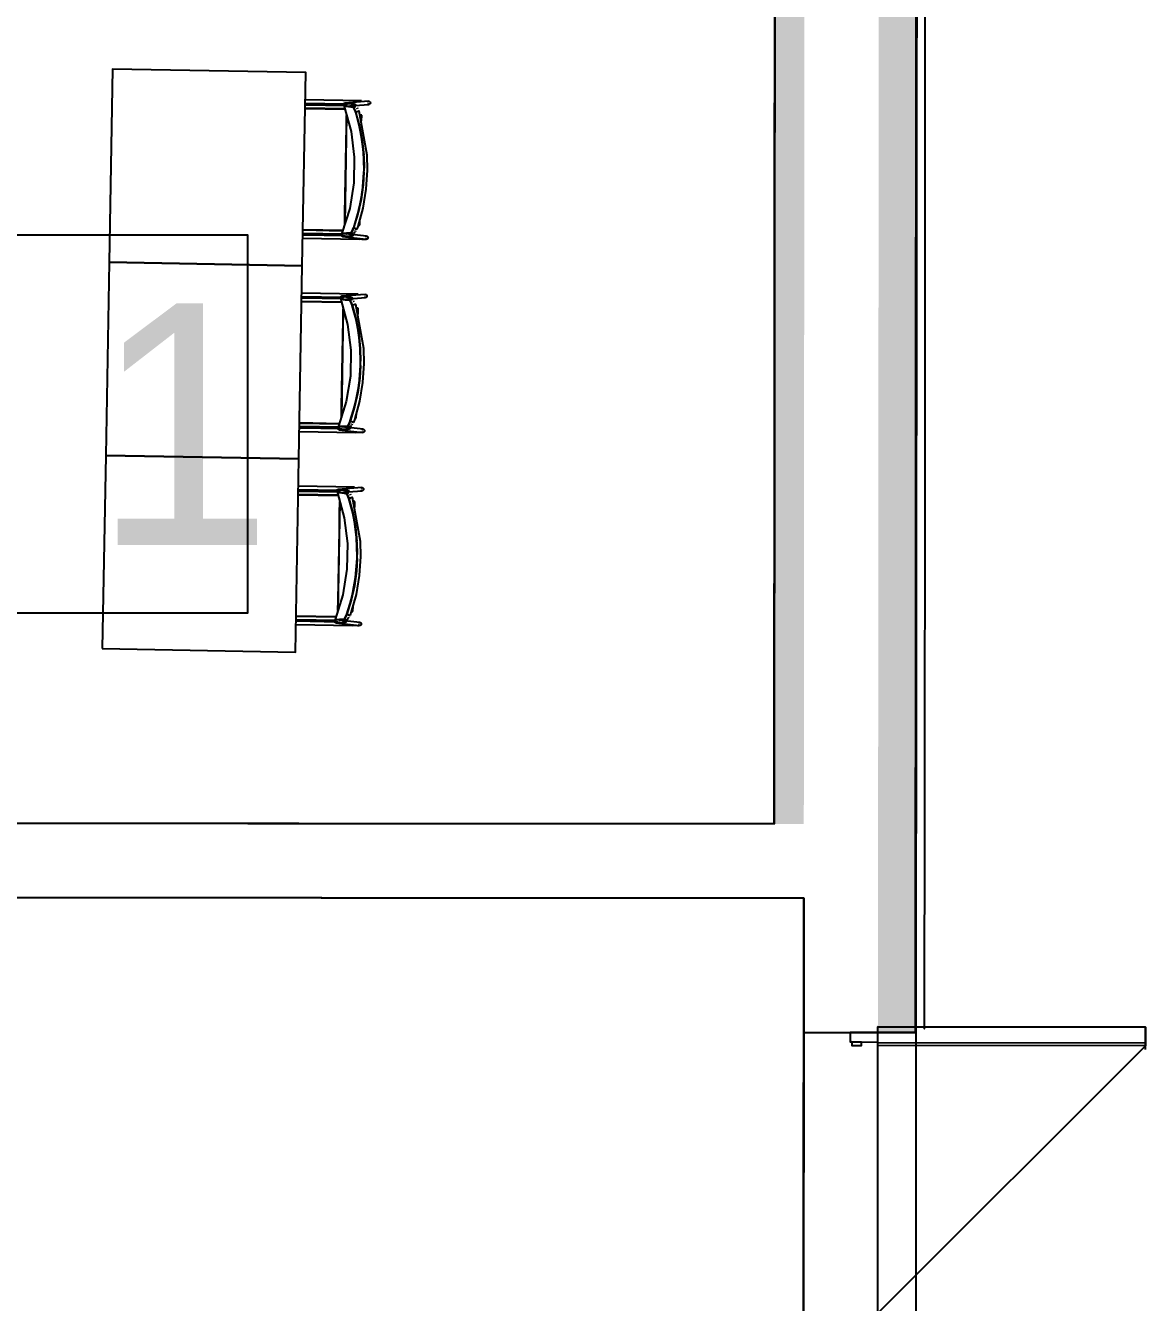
# Model space of a CAD drawing. Header units: metres. Extents: x 2.3 to 42.8, y 0.9 to 31.9.
# Drawn here: x 41.355 to 42.839, y 10.236 to 11.928 of the extents above; entities that cross this region are included whole.
import ezdxf

# ---------------------------------------------------------------- set-up
doc = ezdxf.new("R2010")
doc.units = ezdxf.units.M
for name, color, linetype in [('ARREDI', 9, 'Continuous'), ('PARETI_STRUTTURE', 7, 'Continuous'), ('PILASTRI_SETTI', 8, 'Continuous'), ('WAYFINDING_RIQUADRI', 7, 'Continuous'), ('WAYFINDING_TESTI', 7, 'Continuous')]:
    doc.layers.add(name, color=color, linetype=linetype)

msp = doc.modelspace()

# ---------------------------------------------------------------- linework, layer by layer
at = {"layer": 'ARREDI'}
for points in [[(42.5473, 12.2595), (42.5469, 11.8067), (42.5473, 11.8067), (42.5477, 12.2595)], [(41.4661, 11.6143), (41.722, 11.6098), (41.7265, 11.8657), (41.4706, 11.8702)], [(42.5469, 11.8067), (42.5466, 11.3539), (42.547, 11.3539), (42.5473, 11.8067)], [(41.4616, 11.3584), (41.7175, 11.3539), (41.722, 11.6098), (41.4661, 11.6143)], [(41.4571, 11.1025), (41.713, 11.098), (41.7175, 11.3539), (41.4616, 11.3584)], [(42.5466, 11.3539), (42.5463, 10.9011), (42.5466, 10.9011), (42.547, 11.3539)], [(42.5463, 10.9011), (42.546, 10.5992), (42.5464, 10.5992), (42.5466, 10.9011)]]:
    msp.add_lwpolyline(points, close=True, dxfattribs=at)
for points in [[(41.7777, 11.8212), (41.7771, 11.8217), (41.7767, 11.8223), (41.7766, 11.823), (41.7767, 11.8238), (41.777, 11.8245)], [(41.777, 11.8245), (41.7776, 11.825), (41.7783, 11.8252), (41.7785, 11.8253), (41.779, 11.8252), (41.7797, 11.825), (41.7803, 11.8245), (41.7807, 11.8239), (41.7809, 11.8231)], [(41.7892, 11.8233), (41.7898, 11.8238), (41.7905, 11.8241), (41.7911, 11.8241), (41.7912, 11.8241), (41.7918, 11.8239), (41.7919, 11.8238), (41.7925, 11.8234), (41.7928, 11.8227), (41.793, 11.822)], [(41.8004, 11.8272), (41.8004, 11.8277), (41.8004, 11.828), (41.8004, 11.828), (41.8004, 11.828)], [(41.8004, 11.8265), (41.8004, 11.8272)], [(41.8084, 11.8269), (41.809, 11.8274), (41.8097, 11.8277), (41.8099, 11.8277), (41.8104, 11.8277), (41.8111, 11.8274), (41.8117, 11.827), (41.8121, 11.8263), (41.8122, 11.8256), (41.8121, 11.8248), (41.8118, 11.8242)], [(41.8118, 11.8242), (41.8112, 11.8237), (41.8105, 11.8234), (41.8103, 11.8234), (41.8098, 11.8234), (41.8091, 11.8236), (41.8085, 11.8241)], [(41.7257, 11.8188), (41.7783, 11.8178)], [(41.7893, 11.8195), (41.7834, 11.8201), (41.7775, 11.8207), (41.7866, 11.7877), (41.7908, 11.7537), (41.7902, 11.7194), (41.7848, 11.6856), (41.7746, 11.6529), (41.7805, 11.6533), (41.7864, 11.6537), (41.7871, 11.6542), (41.7881, 11.6556), (41.7891, 11.6577), (41.79, 11.6599)], [(41.7775, 11.8207), (41.7804, 11.8218), (41.7775, 11.8207)], [(41.7783, 11.6648), (41.7785, 11.6791), (41.7789, 11.7021), (41.7793, 11.7252), (41.7797, 11.7483), (41.7801, 11.7714), (41.7806, 11.7944), (41.7808, 11.8087)], [(41.7808, 11.8087), (41.7783, 11.6648)], [(41.7856, 11.8216), (41.787, 11.8214), (41.7929, 11.8208)], [(41.7919, 11.8201), (41.7913, 11.8198), (41.7907, 11.8198), (41.7905, 11.8198), (41.7898, 11.82), (41.7898, 11.82), (41.7893, 11.8205), (41.7889, 11.8211), (41.7888, 11.8219), (41.7889, 11.8226), (41.7892, 11.8233)], [(41.7927, 11.8132), (41.7919, 11.8154), (41.7909, 11.8175), (41.79, 11.819), (41.7893, 11.8195)], [(41.7893, 11.8195), (41.79, 11.819), (41.7909, 11.8176), (41.7918, 11.8156), (41.7927, 11.8132), (41.793, 11.8133)], [(41.793, 11.8133), (41.7927, 11.8132)], [(41.7927, 11.8132), (41.7978, 11.7944), (41.8014, 11.7752), (41.8034, 11.7561)], [(41.8034, 11.7561), (41.8014, 11.7751), (41.7979, 11.7943), (41.7928, 11.813)], [(41.793, 11.8135), (41.7932, 11.8135), (41.7937, 11.8137), (41.7943, 11.8139)], [(41.793, 11.8135), (41.793, 11.8135)], [(41.7943, 11.8139), (41.795, 11.8141), (41.7957, 11.8143), (41.7963, 11.8145), (41.7968, 11.8147), (41.7971, 11.8148), (41.7971, 11.8148), (41.7971, 11.8148), (41.7969, 11.8147)], [(41.7945, 11.8189), (41.7951, 11.8177)], [(41.7951, 11.8177), (41.7945, 11.8189)], [(41.8007, 11.8092), (41.8004, 11.8092), (41.7999, 11.8092), (41.7993, 11.8092), (41.7985, 11.8092)], [(41.8007, 11.8092), (41.8007, 11.8092)], [(41.8034, 11.7555), (41.8038, 11.7391)], [(41.8038, 11.7391), (41.8034, 11.7554)], [(41.8037, 11.7335), (41.8027, 11.7168), (41.8, 11.6975), (41.7958, 11.6785), (41.79, 11.6599)], [(41.7901, 11.6601), (41.7958, 11.6786), (41.8001, 11.6976), (41.8027, 11.7169), (41.8037, 11.7335)], [(41.7755, 11.6557), (41.7229, 11.6567)], [(41.79, 11.6599), (41.7891, 11.6575), (41.788, 11.6555), (41.7871, 11.6542), (41.7864, 11.6537)], [(41.7916, 11.6591), (41.791, 11.6594), (41.7905, 11.6595), (41.7903, 11.6596)], [(41.7943, 11.6581), (41.794, 11.6582), (41.7936, 11.6584), (41.7929, 11.6586), (41.7923, 11.6589), (41.7916, 11.6591)], [(41.7921, 11.655), (41.7926, 11.6561)], [(41.7927, 11.6562), (41.7922, 11.6552)], [(41.7936, 11.6584), (41.7932, 11.6574)], [(41.7932, 11.6574), (41.7936, 11.6584)], [(41.796, 11.6636), (41.7967, 11.6636), (41.7974, 11.6636), (41.7979, 11.6636), (41.7981, 11.6636)], [(41.7739, 11.6492), (41.7736, 11.6498), (41.7735, 11.6506), (41.7737, 11.6513), (41.7741, 11.652), (41.7747, 11.6524), (41.7754, 11.6526)], [(41.7776, 11.6496), (41.7772, 11.649), (41.7766, 11.6485), (41.7759, 11.6483), (41.7754, 11.6483), (41.7754, 11.6483), (41.7752, 11.6484), (41.7745, 11.6487), (41.7739, 11.6492)], [(41.7767, 11.652), (41.7746, 11.6529)], [(41.7808, 11.6516), (41.7799, 11.6516)], [(41.7883, 11.6521), (41.7841, 11.6518), (41.7824, 11.6517)], [(41.7862, 11.6499), (41.7859, 11.6506), (41.7858, 11.6513), (41.7859, 11.6521), (41.7863, 11.6527), (41.7869, 11.6531), (41.7869, 11.6532), (41.7876, 11.6534), (41.7877, 11.6534), (41.7883, 11.6533), (41.789, 11.653), (41.7895, 11.6525)], [(41.7859, 11.6518), (41.7859, 11.6518)], [(41.7899, 11.6518), (41.79, 11.6511), (41.7898, 11.6504), (41.7894, 11.6497), (41.7888, 11.6493), (41.7888, 11.6492), (41.7881, 11.6491), (41.788, 11.6491), (41.7874, 11.6491), (41.7867, 11.6494), (41.7862, 11.6499)], [(41.7916, 11.6542), (41.7907, 11.6528)], [(41.7907, 11.6527), (41.7916, 11.6541)], [(41.7972, 11.6457), (41.7972, 11.6463)], [(41.7972, 11.6448), (41.7972, 11.6448), (41.7972, 11.6449), (41.7972, 11.6451), (41.7972, 11.6457)], [(41.8087, 11.6482), (41.809, 11.6476), (41.8091, 11.6468), (41.8089, 11.6461), (41.8085, 11.6455), (41.8079, 11.645), (41.8072, 11.6448), (41.8067, 11.6448), (41.8067, 11.6448), (41.8065, 11.6448), (41.8058, 11.6451), (41.8052, 11.6456)], [(41.8054, 11.6484), (41.806, 11.6489), (41.8067, 11.6491), (41.8072, 11.6491), (41.8075, 11.6491), (41.8081, 11.6488), (41.8087, 11.6482)], [(41.7959, 11.5713), (41.7959, 11.5718), (41.7959, 11.5721), (41.7959, 11.5721), (41.7959, 11.5721)], [(41.7959, 11.5706), (41.7959, 11.5713)], [(41.8039, 11.571), (41.8045, 11.5715), (41.8052, 11.5718), (41.8054, 11.5718), (41.8059, 11.5718), (41.8066, 11.5715), (41.8072, 11.5711), (41.8076, 11.5704), (41.8077, 11.5697), (41.8076, 11.5689), (41.8073, 11.5683)], [(41.7212, 11.5629), (41.7738, 11.5619)], [(41.7848, 11.5636), (41.7789, 11.5642), (41.773, 11.5648), (41.7821, 11.5318), (41.7863, 11.4978), (41.7857, 11.4635), (41.7803, 11.4297), (41.7701, 11.397), (41.776, 11.3974), (41.7819, 11.3978), (41.7826, 11.3983), (41.7835, 11.3997), (41.7846, 11.4018), (41.7855, 11.404)], [(41.7732, 11.5653), (41.7726, 11.5658), (41.7722, 11.5664), (41.7721, 11.5672), (41.7722, 11.5679), (41.7725, 11.5686)], [(41.7725, 11.5686), (41.7731, 11.5691), (41.7738, 11.5693), (41.774, 11.5694), (41.7745, 11.5693), (41.7752, 11.5691), (41.7758, 11.5686), (41.7762, 11.568), (41.7763, 11.5672)], [(41.773, 11.5648), (41.7759, 11.5659), (41.773, 11.5648)], [(41.7811, 11.5657), (41.7825, 11.5655), (41.7884, 11.5649)], [(41.7874, 11.5642), (41.7867, 11.5639), (41.7862, 11.5639), (41.786, 11.5639), (41.7853, 11.5641), (41.7853, 11.5641), (41.7847, 11.5646), (41.7844, 11.5653), (41.7842, 11.566), (41.7844, 11.5667), (41.7847, 11.5674)], [(41.7847, 11.5674), (41.7853, 11.5679), (41.786, 11.5682), (41.7866, 11.5682), (41.7867, 11.5682), (41.7873, 11.568), (41.7874, 11.568), (41.788, 11.5675), (41.7883, 11.5668), (41.7885, 11.5661)], [(41.7882, 11.5573), (41.7874, 11.5596), (41.7864, 11.5616), (41.7855, 11.5631), (41.7848, 11.5636)], [(41.7848, 11.5636), (41.7855, 11.5631), (41.7864, 11.5617), (41.7873, 11.5597), (41.7882, 11.5573)], [(41.7882, 11.5573), (41.7933, 11.5385), (41.7969, 11.5193), (41.7989, 11.5002)], [(41.7989, 11.5002), (41.7969, 11.5193), (41.7934, 11.5384), (41.7883, 11.5571)], [(41.7885, 11.5576), (41.7887, 11.5576), (41.7892, 11.5578), (41.7898, 11.558)], [(41.7898, 11.558), (41.7905, 11.5582), (41.7912, 11.5584), (41.7918, 11.5587), (41.7923, 11.5588), (41.7926, 11.5589), (41.7926, 11.5589), (41.7926, 11.5589), (41.7924, 11.5588)], [(41.79, 11.563), (41.7905, 11.5618)], [(41.7906, 11.5619), (41.79, 11.563)], [(41.7962, 11.5533), (41.7959, 11.5533), (41.7954, 11.5533), (41.7948, 11.5533), (41.794, 11.5533)], [(41.7962, 11.5533), (41.7962, 11.5533)], [(41.8073, 11.5683), (41.8067, 11.5678), (41.806, 11.5675), (41.8058, 11.5675), (41.8053, 11.5675), (41.8046, 11.5677), (41.804, 11.5682)], [(41.7738, 11.4089), (41.774, 11.4232), (41.7744, 11.4462), (41.7748, 11.4693), (41.7752, 11.4924), (41.7756, 11.5155), (41.776, 11.5385), (41.7763, 11.5528)], [(41.7763, 11.5528), (41.7738, 11.4089)], [(41.7989, 11.4996), (41.7993, 11.4832)], [(41.7993, 11.4832), (41.7989, 11.4995)], [(41.7992, 11.4776), (41.7982, 11.461), (41.7955, 11.4416), (41.7913, 11.4226), (41.7855, 11.404)], [(41.7856, 11.4042), (41.7913, 11.4227), (41.7955, 11.4417), (41.7982, 11.461), (41.7992, 11.4776)], [(41.7855, 11.404), (41.7846, 11.4017), (41.7835, 11.3996), (41.7826, 11.3983), (41.7819, 11.3978)], [(41.7871, 11.4033), (41.7865, 11.4035), (41.786, 11.4036), (41.7858, 11.4037)], [(41.7898, 11.4022), (41.7895, 11.4023), (41.7891, 11.4025), (41.7884, 11.4027), (41.7877, 11.403), (41.7871, 11.4033)], [(41.7891, 11.4025), (41.7887, 11.4015)], [(41.7887, 11.4015), (41.7891, 11.4025)], [(41.7915, 11.4077), (41.7922, 11.4077), (41.7929, 11.4077), (41.7934, 11.4077), (41.7936, 11.4077)], [(41.7709, 11.3999), (41.7184, 11.4008)], [(41.7694, 11.3933), (41.7691, 11.394), (41.769, 11.3947), (41.7692, 11.3954), (41.7696, 11.3961), (41.7702, 11.3965), (41.7709, 11.3967)], [(41.7731, 11.3937), (41.7727, 11.3931), (41.7721, 11.3927), (41.7714, 11.3924), (41.7709, 11.3924), (41.7709, 11.3924), (41.7707, 11.3925), (41.77, 11.3928), (41.7694, 11.3933)], [(41.7722, 11.3962), (41.7701, 11.397)], [(41.7763, 11.3957), (41.7754, 11.3957)], [(41.7838, 11.3963), (41.7795, 11.396), (41.7779, 11.3958)], [(41.7817, 11.394), (41.7813, 11.3947), (41.7812, 11.3954), (41.7814, 11.3962), (41.7818, 11.3968), (41.7824, 11.3973), (41.7824, 11.3973), (41.7831, 11.3975), (41.7832, 11.3975), (41.7838, 11.3974), (41.7845, 11.3971), (41.785, 11.3966)], [(41.7814, 11.3959), (41.7814, 11.3959)], [(41.7854, 11.3959), (41.7855, 11.3952), (41.7853, 11.3945), (41.7849, 11.3938), (41.7843, 11.3934), (41.7843, 11.3934), (41.7836, 11.3932), (41.7835, 11.3932), (41.7829, 11.3932), (41.7822, 11.3935), (41.7817, 11.394)], [(41.7861, 11.3968), (41.7871, 11.3982)], [(41.7871, 11.3983), (41.7862, 11.3969)], [(41.7882, 11.4003), (41.7876, 11.3993)], [(41.7876, 11.3991), (41.7881, 11.4002)], [(41.7927, 11.3898), (41.7927, 11.3904)], [(41.7927, 11.3889), (41.7927, 11.3889), (41.7927, 11.389), (41.7927, 11.3893), (41.7927, 11.3898)], [(41.8042, 11.3924), (41.8045, 11.3917), (41.8046, 11.3909), (41.8044, 11.3902), (41.804, 11.3896), (41.8034, 11.3891), (41.8027, 11.3889), (41.8022, 11.3889), (41.8022, 11.3889), (41.802, 11.389), (41.8013, 11.3892), (41.8007, 11.3898)], [(41.8009, 11.3925), (41.8015, 11.393), (41.8022, 11.3932), (41.8027, 11.3932), (41.8029, 11.3932), (41.8036, 11.3929), (41.8042, 11.3924)], [(41.7167, 11.307), (41.7693, 11.3061)], [(41.7803, 11.3077), (41.7744, 11.3083), (41.7685, 11.3089), (41.7776, 11.2759), (41.7818, 11.2419), (41.7812, 11.2076), (41.7758, 11.1738), (41.7656, 11.1411), (41.7715, 11.1415), (41.7774, 11.1419), (41.7781, 11.1424), (41.779, 11.1438), (41.7801, 11.1459), (41.781, 11.1482)], [(41.7687, 11.3094), (41.7681, 11.3099), (41.7677, 11.3105), (41.7676, 11.3113), (41.7677, 11.312), (41.768, 11.3127)], [(41.768, 11.3127), (41.7686, 11.3132), (41.7693, 11.3134), (41.7695, 11.3135), (41.77, 11.3135), (41.7707, 11.3132), (41.7713, 11.3127), (41.7717, 11.3121), (41.7718, 11.3114)], [(41.7685, 11.3089), (41.7713, 11.31), (41.7685, 11.3089)], [(41.7766, 11.3098), (41.778, 11.3097), (41.7839, 11.309)], [(41.7829, 11.3083), (41.7822, 11.308), (41.7817, 11.308), (41.7815, 11.308), (41.7808, 11.3083), (41.7808, 11.3083), (41.7802, 11.3087), (41.7799, 11.3094), (41.7797, 11.3101), (41.7799, 11.3109), (41.7802, 11.3115)], [(41.7802, 11.3115), (41.7808, 11.312), (41.7815, 11.3123), (41.782, 11.3123), (41.7822, 11.3123), (41.7828, 11.3121), (41.7829, 11.3121), (41.7835, 11.3116), (41.7838, 11.3109), (41.784, 11.3102)], [(41.7837, 11.3014), (41.7829, 11.3037), (41.7819, 11.3058), (41.781, 11.3072), (41.7803, 11.3077)], [(41.7803, 11.3077), (41.781, 11.3072), (41.7819, 11.3058), (41.7828, 11.3038), (41.7837, 11.3014)], [(41.7837, 11.3014), (41.7888, 11.2826), (41.7924, 11.2634), (41.7944, 11.2443)], [(41.7944, 11.2443), (41.7924, 11.2634), (41.7888, 11.2825), (41.7838, 11.3012)], [(41.784, 11.3017), (41.7842, 11.3018), (41.7847, 11.3019), (41.7853, 11.3021)], [(41.7853, 11.3021), (41.786, 11.3023), (41.7867, 11.3026), (41.7873, 11.3028), (41.7878, 11.3029), (41.7881, 11.303), (41.7881, 11.303), (41.7881, 11.303), (41.7879, 11.3029)], [(41.7861, 11.306), (41.7855, 11.3072)], [(41.7855, 11.3071), (41.786, 11.306)], [(41.7914, 11.3154), (41.7914, 11.3159), (41.7914, 11.3162), (41.7914, 11.3162), (41.7914, 11.3162)], [(41.7914, 11.3147), (41.7914, 11.3154)], [(41.7994, 11.3151), (41.8, 11.3156), (41.8007, 11.3159), (41.8009, 11.3159), (41.8014, 11.3159), (41.8021, 11.3156), (41.8027, 11.3152), (41.8031, 11.3145), (41.8032, 11.3138), (41.8031, 11.313), (41.8028, 11.3124)], [(41.8028, 11.3124), (41.8022, 11.3119), (41.8015, 11.3116), (41.8013, 11.3116), (41.8008, 11.3116), (41.8001, 11.3118), (41.7995, 11.3123)], [(41.7693, 11.153), (41.7695, 11.1673), (41.7699, 11.1903), (41.7703, 11.2134), (41.7707, 11.2365), (41.7711, 11.2596), (41.7715, 11.2826), (41.7718, 11.2969)], [(41.7718, 11.2969), (41.7693, 11.153)], [(41.7917, 11.2974), (41.7914, 11.2974), (41.7909, 11.2974), (41.7903, 11.2974), (41.7895, 11.2975)], [(41.7917, 11.2974), (41.7917, 11.2974)], [(41.7948, 11.2274), (41.7944, 11.2437)], [(41.7944, 11.2437), (41.7948, 11.2273)], [(41.7947, 11.2217), (41.7937, 11.2051), (41.791, 11.1858), (41.7868, 11.1667), (41.781, 11.1481)], [(41.7811, 11.1483), (41.7868, 11.1669), (41.791, 11.1858), (41.7937, 11.2051), (41.7947, 11.2217)], [(41.781, 11.1481), (41.78, 11.1458), (41.779, 11.1438), (41.7781, 11.1424), (41.7774, 11.1419)], [(41.7825, 11.1474), (41.7819, 11.1476), (41.7815, 11.1477), (41.7813, 11.1478)], [(41.7853, 11.1464), (41.785, 11.1465), (41.7846, 11.1466), (41.7839, 11.1469), (41.7832, 11.1471), (41.7825, 11.1474)], [(41.787, 11.1519), (41.7877, 11.1518), (41.7883, 11.1518), (41.7888, 11.1518), (41.7891, 11.1518)], [(41.7664, 11.144), (41.7138, 11.1449)], [(41.7649, 11.1374), (41.7646, 11.1381), (41.7645, 11.1388), (41.7647, 11.1396), (41.7651, 11.1402), (41.7657, 11.1406), (41.7664, 11.1408)], [(41.7686, 11.1378), (41.7682, 11.1372), (41.7676, 11.1368), (41.7669, 11.1365), (41.7664, 11.1365), (41.7664, 11.1365), (41.7662, 11.1366), (41.7655, 11.1369), (41.7649, 11.1374)], [(41.7677, 11.1403), (41.7656, 11.1411)], [(41.7718, 11.1399), (41.7709, 11.1398)], [(41.7793, 11.1404), (41.775, 11.1401), (41.7734, 11.14)], [(41.7772, 11.1381), (41.7768, 11.1388), (41.7767, 11.1396), (41.7769, 11.1403), (41.7773, 11.1409), (41.7779, 11.1414), (41.7779, 11.1414), (41.7786, 11.1416), (41.7787, 11.1416), (41.7793, 11.1415), (41.78, 11.1412), (41.7805, 11.1407)], [(41.7769, 11.14), (41.7769, 11.14)], [(41.7809, 11.1401), (41.781, 11.1393), (41.7808, 11.1386), (41.7804, 11.1379), (41.7798, 11.1375), (41.7798, 11.1375), (41.7791, 11.1373), (41.779, 11.1373), (41.7784, 11.1373), (41.7777, 11.1376), (41.7772, 11.1381)], [(41.7816, 11.141), (41.7826, 11.1423)], [(41.7826, 11.1424), (41.7817, 11.141)], [(41.783, 11.1432), (41.7836, 11.1443)], [(41.7837, 11.1444), (41.7831, 11.1434)], [(41.7846, 11.1466), (41.7842, 11.1456)], [(41.7842, 11.1456), (41.7846, 11.1466)], [(41.7882, 11.1339), (41.7882, 11.1345)], [(41.7882, 11.133), (41.7882, 11.133), (41.7882, 11.1331), (41.7882, 11.1334), (41.7882, 11.1339)], [(41.7997, 11.1365), (41.8, 11.1358), (41.8001, 11.135), (41.7999, 11.1343), (41.7995, 11.1337), (41.7989, 11.1332), (41.7982, 11.133), (41.7977, 11.133), (41.7977, 11.133), (41.7975, 11.1331), (41.7968, 11.1334), (41.7962, 11.1339)], [(41.7964, 11.1366), (41.797, 11.1371), (41.7977, 11.1373), (41.7982, 11.1373), (41.7984, 11.1373), (41.7991, 11.137), (41.7997, 11.1365)]]:
    msp.add_lwpolyline(points, dxfattribs=at)
at = {"layer": 'PARETI_STRUTTURE'}
for points in [[(42.5373, 13.6061), (42.5372, 13.5557), (42.5369, 13.1745), (42.5366, 12.7021), (42.535, 10.594), (42.5344, 9.8506), (42.5334, 8.4584)], [(40.2548, 10.8718), (42.347, 10.8703), (42.3489, 13.4188), (40.2548, 13.4204)], [(42.3484, 12.7022), (42.347, 10.8703)], [(42.4846, 10.594), (42.535, 10.594), (42.4846, 10.594), (42.5342, 10.594), (42.5358, 12.7021), (42.4862, 12.7021)], [(41.7258, 11.825), (41.7786, 11.8241)], [(41.8004, 11.828), (41.7259, 11.8293)], [(41.8099, 11.8277), (41.7785, 11.8253)], [(41.7785, 11.8253), (41.7793, 11.8251), (41.7795, 11.825), (41.7796, 11.825), (41.7797, 11.825), (41.7799, 11.825), (41.78, 11.825), (41.7801, 11.825), (41.7803, 11.825), (41.7804, 11.825), (41.7805, 11.825), (41.7806, 11.825), (41.7808, 11.8249), (41.7809, 11.8249), (41.781, 11.8249), (41.7812, 11.8249), (41.7813, 11.8249), (41.7814, 11.8249), (41.7816, 11.8249), (41.7817, 11.8249), (41.7818, 11.8249), (41.782, 11.8248), (41.7821, 11.8248), (41.7822, 11.8248), (41.7824, 11.8248), (41.7825, 11.8248), (41.7826, 11.8248), (41.7827, 11.8248), (41.7829, 11.8248), (41.783, 11.8248), (41.7831, 11.8247), (41.7833, 11.8247), (41.7834, 11.8247), (41.7835, 11.8247), (41.7837, 11.8247), (41.7838, 11.8247), (41.7839, 11.8247), (41.784, 11.8247), (41.7842, 11.8247), (41.7843, 11.8246), (41.7844, 11.8246), (41.7846, 11.8246), (41.7847, 11.8246), (41.7848, 11.8246), (41.785, 11.8246), (41.7851, 11.8246), (41.7852, 11.8246), (41.7854, 11.8246), (41.7855, 11.8245), (41.7856, 11.8245), (41.7858, 11.8245), (41.7859, 11.8245), (41.786, 11.8245), (41.7861, 11.8245), (41.7863, 11.8245), (41.7864, 11.8245), (41.7865, 11.8245), (41.7867, 11.8245), (41.7868, 11.8244), (41.7869, 11.8244), (41.7871, 11.8244), (41.7872, 11.8244), (41.7873, 11.8244), (41.7874, 11.8244), (41.7876, 11.8244), (41.7877, 11.8244), (41.7878, 11.8244), (41.788, 11.8243), (41.7881, 11.8243), (41.7882, 11.8243), (41.7884, 11.8243), (41.7885, 11.8243), (41.7886, 11.8243), (41.7888, 11.8243), (41.7889, 11.8243), (41.789, 11.8243), (41.7891, 11.8242), (41.7893, 11.8242), (41.7894, 11.8242), (41.7895, 11.8242), (41.7897, 11.8242), (41.7898, 11.8242), (41.7899, 11.8242), (41.7901, 11.8242), (41.7902, 11.8242), (41.7903, 11.8242), (41.7904, 11.8241), (41.7906, 11.8241), (41.7907, 11.8241), (41.7909, 11.8241), (41.791, 11.8241), (41.7911, 11.8241)], [(41.7788, 11.8241), (41.7818, 11.824)], [(41.7257, 11.8182), (41.7785, 11.8173)], [(41.7799, 11.8216), (41.7258, 11.8225)], [(41.7789, 11.8209), (41.8103, 11.8234)], [(41.7907, 11.8198), (41.779, 11.8207)], [(41.7889, 11.8214), (41.787, 11.8214)], [(41.8038, 11.7363), (41.803, 11.7614), (41.7997, 11.7862), (41.7938, 11.8106), (41.793, 11.8135)], [(41.7971, 11.8148), (41.8077, 11.7565), (41.8081, 11.7362)], [(41.8006, 11.8016), (41.8007, 11.8092)], [(41.7903, 11.6596), (41.7972, 11.6838), (41.8017, 11.7084), (41.8037, 11.7334), (41.8038, 11.7363)], [(41.8081, 11.7362), (41.8064, 11.711), (41.8022, 11.6861), (41.7955, 11.6617), (41.7944, 11.6581)], [(41.7756, 11.6563), (41.7229, 11.6572)], [(41.7982, 11.6636), (41.7983, 11.6707)], [(41.7787, 11.6495), (41.7227, 11.6504)], [(41.7227, 11.6461), (41.7972, 11.6448)], [(41.7228, 11.6529), (41.7763, 11.652)], [(41.7754, 11.6483), (41.8067, 11.6448)], [(41.8072, 11.6491), (41.7759, 11.6526)], [(41.776, 11.6528), (41.7762, 11.6528), (41.7763, 11.6528), (41.7764, 11.6528), (41.7766, 11.6528), (41.7767, 11.6528), (41.7768, 11.6529), (41.777, 11.6529), (41.7771, 11.6529), (41.7772, 11.6529), (41.7773, 11.6529), (41.7775, 11.6529), (41.7776, 11.6529), (41.7777, 11.6529), (41.7779, 11.6529), (41.778, 11.6529), (41.7781, 11.6529), (41.7783, 11.6529), (41.7784, 11.6529), (41.7785, 11.6529), (41.7787, 11.6529), (41.7788, 11.6529), (41.7789, 11.653), (41.7791, 11.653), (41.7792, 11.653), (41.7793, 11.653), (41.7794, 11.653), (41.7796, 11.653), (41.7797, 11.653), (41.7798, 11.653), (41.78, 11.653), (41.7801, 11.653), (41.7802, 11.653), (41.7804, 11.653), (41.7805, 11.653), (41.7806, 11.653), (41.7808, 11.653), (41.7809, 11.653), (41.781, 11.6531), (41.7811, 11.6531), (41.7813, 11.6531), (41.7814, 11.6531), (41.7815, 11.6531), (41.7817, 11.6531), (41.7818, 11.6531), (41.7819, 11.6531), (41.7821, 11.6531), (41.7822, 11.6531), (41.7823, 11.6531), (41.7825, 11.6531), (41.7826, 11.6531), (41.7827, 11.6531), (41.7828, 11.6531), (41.783, 11.6532), (41.7831, 11.6532), (41.7832, 11.6532), (41.7834, 11.6532), (41.7835, 11.6532), (41.7836, 11.6532), (41.7838, 11.6532), (41.7839, 11.6532), (41.784, 11.6532), (41.7842, 11.6532), (41.7843, 11.6532), (41.7844, 11.6532), (41.7846, 11.6532), (41.7847, 11.6532), (41.7848, 11.6532), (41.7849, 11.6532), (41.7851, 11.6533), (41.7852, 11.6533), (41.7853, 11.6533), (41.7855, 11.6533), (41.7856, 11.6533), (41.7857, 11.6533), (41.7859, 11.6533), (41.786, 11.6533), (41.7861, 11.6533), (41.7863, 11.6533), (41.7864, 11.6533), (41.7865, 11.6533), (41.7866, 11.6533), (41.7868, 11.6533), (41.7869, 11.6533), (41.787, 11.6533), (41.7872, 11.6533), (41.7873, 11.6533), (41.7874, 11.6534), (41.7876, 11.6534), (41.7877, 11.6534), (41.7877, 11.6534)], [(41.788, 11.649), (41.7762, 11.6485)], [(41.784, 11.6518), (41.7859, 11.6518)], [(41.807, 11.6447), (41.8056, 11.6447), (41.804, 11.6447), (41.8008, 11.6447), (41.7972, 11.6448)], [(41.7959, 11.5721), (41.7214, 11.5734)], [(41.8054, 11.5718), (41.774, 11.5694)], [(41.7212, 11.5623), (41.774, 11.5614)], [(41.7213, 11.5691), (41.7741, 11.5682)], [(41.7754, 11.5657), (41.7213, 11.5666)], [(41.774, 11.5694), (41.7748, 11.5692), (41.775, 11.5692), (41.7751, 11.5691), (41.7752, 11.5691), (41.7754, 11.5691), (41.7755, 11.5691), (41.7756, 11.5691), (41.7757, 11.5691), (41.7759, 11.5691), (41.776, 11.5691), (41.7761, 11.5691), (41.7763, 11.569), (41.7764, 11.569), (41.7765, 11.569), (41.7767, 11.569), (41.7768, 11.569), (41.7769, 11.569), (41.7771, 11.569), (41.7772, 11.569), (41.7773, 11.569), (41.7775, 11.569), (41.7776, 11.5689), (41.7777, 11.5689), (41.7778, 11.5689), (41.778, 11.5689), (41.7781, 11.5689), (41.7782, 11.5689), (41.7784, 11.5689), (41.7785, 11.5689), (41.7786, 11.5689), (41.7788, 11.5688), (41.7789, 11.5688), (41.779, 11.5688), (41.7792, 11.5688), (41.7793, 11.5688), (41.7794, 11.5688), (41.7795, 11.5688), (41.7797, 11.5688), (41.7798, 11.5688), (41.7799, 11.5687), (41.7801, 11.5687), (41.7802, 11.5687), (41.7803, 11.5687), (41.7805, 11.5687), (41.7806, 11.5687), (41.7807, 11.5687), (41.7808, 11.5687), (41.781, 11.5687), (41.7811, 11.5686), (41.7812, 11.5686), (41.7814, 11.5686), (41.7815, 11.5686), (41.7816, 11.5686), (41.7818, 11.5686), (41.7819, 11.5686), (41.782, 11.5686), (41.7822, 11.5686), (41.7823, 11.5685), (41.7824, 11.5685), (41.7826, 11.5685), (41.7827, 11.5685), (41.7828, 11.5685), (41.7829, 11.5685), (41.7831, 11.5685), (41.7832, 11.5685), (41.7833, 11.5685), (41.7835, 11.5685), (41.7836, 11.5685), (41.7837, 11.5684), (41.7839, 11.5684), (41.784, 11.5684), (41.7841, 11.5684), (41.7842, 11.5684), (41.7844, 11.5684), (41.7845, 11.5684), (41.7846, 11.5684), (41.7848, 11.5684), (41.7849, 11.5683), (41.785, 11.5683), (41.7852, 11.5683), (41.7853, 11.5683), (41.7854, 11.5683), (41.7856, 11.5683), (41.7857, 11.5683), (41.7858, 11.5683), (41.7859, 11.5683), (41.7861, 11.5682), (41.7862, 11.5682), (41.7863, 11.5682), (41.7865, 11.5682), (41.7866, 11.5682)], [(41.7743, 11.5682), (41.7773, 11.5681)], [(41.7744, 11.565), (41.8058, 11.5675)], [(41.7862, 11.5639), (41.7745, 11.5648)], [(41.7844, 11.5655), (41.7825, 11.5656)], [(41.7993, 11.4804), (41.7985, 11.5055), (41.7951, 11.5303), (41.7893, 11.5547), (41.7885, 11.5576)], [(41.7926, 11.5589), (41.8032, 11.5006), (41.8036, 11.4804)], [(41.7961, 11.5457), (41.7962, 11.5533)], [(41.7858, 11.4037), (41.7927, 11.4279), (41.7972, 11.4525), (41.7992, 11.4775), (41.7993, 11.4804)], [(41.8036, 11.4804), (41.8019, 11.4551), (41.7977, 11.4302), (41.791, 11.4058), (41.7899, 11.4022)], [(41.7711, 11.4004), (41.7184, 11.4014)], [(41.7936, 11.4077), (41.7938, 11.4148)], [(41.7742, 11.3936), (41.7182, 11.3946)], [(41.7182, 11.3902), (41.7927, 11.3889)], [(41.7183, 11.397), (41.7718, 11.3961)], [(41.7709, 11.3924), (41.8022, 11.3889)], [(41.8027, 11.3932), (41.7714, 11.3967)], [(41.7715, 11.3969), (41.7717, 11.3969), (41.7718, 11.3969), (41.7719, 11.3969), (41.7721, 11.397), (41.7722, 11.397), (41.7723, 11.397), (41.7724, 11.397), (41.7726, 11.397), (41.7727, 11.397), (41.7728, 11.397), (41.773, 11.397), (41.7731, 11.397), (41.7732, 11.397), (41.7734, 11.397), (41.7735, 11.397), (41.7736, 11.397), (41.7738, 11.397), (41.7739, 11.397), (41.774, 11.397), (41.7742, 11.3971), (41.7743, 11.3971), (41.7744, 11.3971), (41.7745, 11.3971), (41.7747, 11.3971), (41.7748, 11.3971), (41.7749, 11.3971), (41.7751, 11.3971), (41.7752, 11.3971), (41.7753, 11.3971), (41.7755, 11.3971), (41.7756, 11.3971), (41.7757, 11.3971), (41.7759, 11.3971), (41.776, 11.3971), (41.7761, 11.3972), (41.7763, 11.3972), (41.7764, 11.3972), (41.7765, 11.3972), (41.7766, 11.3972), (41.7768, 11.3972), (41.7769, 11.3972), (41.777, 11.3972), (41.7772, 11.3972), (41.7773, 11.3972), (41.7774, 11.3972), (41.7776, 11.3972), (41.7777, 11.3972), (41.7778, 11.3972), (41.7779, 11.3972), (41.7781, 11.3972), (41.7782, 11.3972), (41.7784, 11.3972), (41.7785, 11.3973), (41.7786, 11.3973), (41.7787, 11.3973), (41.7789, 11.3973), (41.779, 11.3973), (41.7791, 11.3973), (41.7793, 11.3973), (41.7794, 11.3973), (41.7795, 11.3973), (41.7797, 11.3973), (41.7798, 11.3973), (41.7799, 11.3973), (41.78, 11.3973), (41.7802, 11.3973), (41.7803, 11.3973), (41.7804, 11.3973), (41.7806, 11.3974), (41.7807, 11.3974), (41.7808, 11.3974), (41.781, 11.3974), (41.7811, 11.3974), (41.7812, 11.3974), (41.7814, 11.3974), (41.7815, 11.3974), (41.7816, 11.3974), (41.7818, 11.3974), (41.7819, 11.3974), (41.782, 11.3974), (41.7821, 11.3974), (41.7823, 11.3974), (41.7824, 11.3974), (41.7825, 11.3974), (41.7827, 11.3975), (41.7828, 11.3975), (41.7829, 11.3975), (41.7831, 11.3975), (41.7832, 11.3975), (41.7832, 11.3975)], [(41.7835, 11.3932), (41.7717, 11.3926)], [(41.7795, 11.3959), (41.7814, 11.3959)], [(41.8025, 11.3889), (41.8011, 11.3888), (41.7995, 11.3888), (41.7963, 11.3889), (41.7927, 11.3889)], [(41.7914, 11.3162), (41.7169, 11.3175)], [(41.7167, 11.3064), (41.7695, 11.3055)], [(41.7168, 11.3132), (41.7696, 11.3123)], [(41.7709, 11.3098), (41.7168, 11.3108)], [(41.8009, 11.3159), (41.7695, 11.3135)], [(41.7695, 11.3135), (41.7703, 11.3133), (41.7705, 11.3133), (41.7706, 11.3133), (41.7707, 11.3132), (41.7709, 11.3132), (41.771, 11.3132), (41.7711, 11.3132), (41.7712, 11.3132), (41.7714, 11.3132), (41.7715, 11.3132), (41.7716, 11.3132), (41.7718, 11.3132), (41.7719, 11.3131), (41.772, 11.3131), (41.7722, 11.3131), (41.7723, 11.3131), (41.7724, 11.3131), (41.7726, 11.3131), (41.7727, 11.3131), (41.7728, 11.3131), (41.773, 11.3131), (41.7731, 11.313), (41.7732, 11.313), (41.7733, 11.313), (41.7735, 11.313), (41.7736, 11.313), (41.7737, 11.313), (41.7739, 11.313), (41.774, 11.313), (41.7741, 11.313), (41.7743, 11.3129), (41.7744, 11.3129), (41.7745, 11.3129), (41.7746, 11.3129), (41.7748, 11.3129), (41.7749, 11.3129), (41.775, 11.3129), (41.7752, 11.3129), (41.7753, 11.3129), (41.7754, 11.3129), (41.7756, 11.3129), (41.7757, 11.3128), (41.7758, 11.3128), (41.776, 11.3128), (41.7761, 11.3128), (41.7762, 11.3128), (41.7763, 11.3128), (41.7765, 11.3128), (41.7766, 11.3128), (41.7767, 11.3128), (41.7769, 11.3127), (41.777, 11.3127), (41.7771, 11.3127), (41.7773, 11.3127), (41.7774, 11.3127), (41.7775, 11.3127), (41.7777, 11.3127), (41.7778, 11.3127), (41.7779, 11.3127), (41.778, 11.3126), (41.7782, 11.3126), (41.7783, 11.3126), (41.7784, 11.3126), (41.7786, 11.3126), (41.7787, 11.3126), (41.7788, 11.3126), (41.779, 11.3126), (41.7791, 11.3126), (41.7792, 11.3125), (41.7794, 11.3125), (41.7795, 11.3125), (41.7796, 11.3125), (41.7797, 11.3125), (41.7799, 11.3125), (41.78, 11.3125), (41.7801, 11.3125), (41.7803, 11.3125), (41.7804, 11.3124), (41.7805, 11.3124), (41.7807, 11.3124), (41.7808, 11.3124), (41.7809, 11.3124), (41.781, 11.3124), (41.7812, 11.3124), (41.7813, 11.3124), (41.7815, 11.3124), (41.7816, 11.3124), (41.7817, 11.3123), (41.7818, 11.3123), (41.782, 11.3123), (41.782, 11.3123)], [(41.7698, 11.3123), (41.7728, 11.3122)], [(41.7699, 11.3092), (41.8013, 11.3116)], [(41.7817, 11.308), (41.77, 11.309)], [(41.7799, 11.3096), (41.778, 11.3097)], [(41.7948, 11.2245), (41.794, 11.2496), (41.7906, 11.2744), (41.7848, 11.2988), (41.784, 11.3017)], [(41.7881, 11.303), (41.7987, 11.2447), (41.7991, 11.2245)], [(41.7916, 11.2898), (41.7917, 11.2974)], [(41.7813, 11.1478), (41.7882, 11.172), (41.7927, 11.1966), (41.7947, 11.2217), (41.7948, 11.2245)], [(41.7991, 11.2245), (41.7974, 11.1992), (41.7932, 11.1743), (41.7865, 11.1499), (41.7853, 11.1463)], [(41.7891, 11.1518), (41.7893, 11.1589)], [(41.7697, 11.1377), (41.7137, 11.1387)], [(41.7137, 11.1343), (41.7882, 11.133)], [(41.7138, 11.1411), (41.7673, 11.1402)], [(41.7666, 11.1445), (41.7139, 11.1455)], [(41.7664, 11.1365), (41.7977, 11.133)], [(41.7982, 11.1373), (41.7669, 11.1408)], [(41.767, 11.141), (41.7672, 11.141), (41.7673, 11.1411), (41.7674, 11.1411), (41.7676, 11.1411), (41.7677, 11.1411), (41.7678, 11.1411), (41.7679, 11.1411), (41.7681, 11.1411), (41.7682, 11.1411), (41.7683, 11.1411), (41.7685, 11.1411), (41.7686, 11.1411), (41.7687, 11.1411), (41.7689, 11.1411), (41.769, 11.1411), (41.7691, 11.1411), (41.7692, 11.1412), (41.7694, 11.1412), (41.7695, 11.1412), (41.7697, 11.1412), (41.7698, 11.1412), (41.7699, 11.1412), (41.77, 11.1412), (41.7702, 11.1412), (41.7703, 11.1412), (41.7704, 11.1412), (41.7706, 11.1412), (41.7707, 11.1412), (41.7708, 11.1412), (41.771, 11.1412), (41.7711, 11.1412), (41.7712, 11.1412), (41.7713, 11.1412), (41.7715, 11.1412), (41.7716, 11.1413), (41.7717, 11.1413), (41.7719, 11.1413), (41.772, 11.1413), (41.7721, 11.1413), (41.7723, 11.1413), (41.7724, 11.1413), (41.7725, 11.1413), (41.7727, 11.1413), (41.7728, 11.1413), (41.7729, 11.1413), (41.7731, 11.1413), (41.7732, 11.1413), (41.7733, 11.1413), (41.7734, 11.1413), (41.7736, 11.1413), (41.7737, 11.1414), (41.7738, 11.1414), (41.774, 11.1414), (41.7741, 11.1414), (41.7742, 11.1414), (41.7744, 11.1414), (41.7745, 11.1414), (41.7746, 11.1414), (41.7748, 11.1414), (41.7749, 11.1414), (41.775, 11.1414), (41.7752, 11.1414), (41.7753, 11.1414), (41.7754, 11.1414), (41.7755, 11.1414), (41.7757, 11.1414), (41.7758, 11.1415), (41.7759, 11.1415), (41.7761, 11.1415), (41.7762, 11.1415), (41.7763, 11.1415), (41.7765, 11.1415), (41.7766, 11.1415), (41.7767, 11.1415), (41.7769, 11.1415), (41.777, 11.1415), (41.7771, 11.1415), (41.7772, 11.1415), (41.7774, 11.1415), (41.7775, 11.1415), (41.7776, 11.1415), (41.7778, 11.1415), (41.7779, 11.1416), (41.778, 11.1416), (41.7782, 11.1416), (41.7783, 11.1416), (41.7784, 11.1416), (41.7786, 11.1416), (41.7787, 11.1416), (41.7787, 11.1416)], [(41.779, 11.1373), (41.7672, 11.1367)], [(41.775, 11.1401), (41.7769, 11.14)], [(41.798, 11.133), (41.7966, 11.1329), (41.795, 11.1329), (41.7918, 11.133), (41.7882, 11.133)], [(42.347, 10.8703), (39.8283, 10.8722), (39.8282, 10.7737)], [(39.8282, 10.7737), (42.3863, 10.7718)], [(42.36, 9.7956), (42.3856, 9.7956), (42.3863, 10.7718), (39.8322, 10.7737)], [(42.3863, 10.7718), (42.3862, 10.5941), (42.4846, 10.594)], [(42.3862, 10.5941), (42.3856, 9.8507), (42.3856, 9.7956)], [(42.8389, 10.5714), (42.839, 10.6012), (42.4846, 10.6015), (42.839, 10.6012), (42.839, 10.5764), (42.4843, 10.2223), (42.8384, 9.8677), (42.8384, 9.8429), (42.484, 9.8432)], [(42.4846, 10.5767), (42.4846, 10.6015)], [(42.4841, 9.8632), (42.4846, 10.5814)], [(42.839, 10.58), (42.4846, 10.5802)], [(42.839, 10.5764), (42.4846, 10.5767)]]:
    msp.add_lwpolyline(points, dxfattribs=at)
for points in [[(42.4846, 10.5814), (42.4846, 10.594), (42.4476, 10.5941), (42.4476, 10.5815)], [(42.4627, 10.5814), (42.4501, 10.5815), (42.4501, 10.5767), (42.4627, 10.5767)]]:
    msp.add_lwpolyline(points, close=True, dxfattribs=at)
at = {"layer": 'PILASTRI_SETTI'}
for points in [[(42.3864, 10.8702), (42.3877, 12.7022), (42.347, 10.8703), (42.3484, 12.7022)], [(42.5342, 10.594), (42.5358, 12.7021), (42.4846, 10.594), (42.4862, 12.7021)]]:
    msp.add_solid(points, dxfattribs=at)
at = {"layer": 'WAYFINDING_RIQUADRI'}
msp.add_lwpolyline([(40.55, 11.15), (41.65, 11.15), (41.65, 11.65), (40.55, 11.65)], close=True, dxfattribs=at)

# ---------------------------------------------------------------- texts
at = {"layer": 'WAYFINDING_TESTI', "insert": (41.1, 11.4), "char_height": 0.32, "attachment_point": 5}
msp.add_mtext('LAB 1', dxfattribs=at)

doc.saveas('drawing.dxf')
